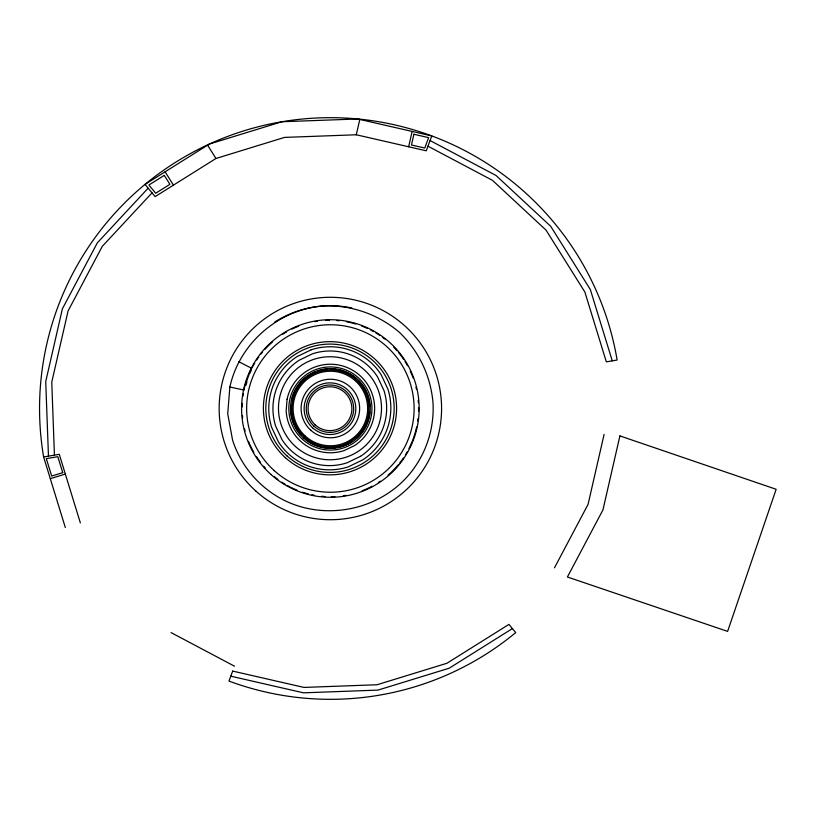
<?xml version="1.0" encoding="UTF-8"?>
<svg xmlns="http://www.w3.org/2000/svg" width="817" height="817" viewBox="0 0 817 817"><rect width="100%" height="100%" fill="white"/><g stroke="black" fill="none" stroke-linecap="round" stroke-linejoin="round"><path stroke-width="1.23" d="M229.853 387.023L227.718 413.77L232.579 440.159A102.789 102.789 0 0 0 283.611 500.035C324.196 520.48 376.065 510.931 406.692 477.363A102.789 102.789 0 0 0 433.03 403.23C430.855 376.188 418.845 350.932 399.237 332.182C378.577 314.596 352.229 305.241 325.105 305.844C279.731 308.428 239.595 342.64 229.853 387.023L244.12 390.066L243.578 389.883M356.283 134.774L426.249 150.808L431.784 135.928L357.785 118.976L281.916 121.743L209.346 144.058L145.028 184.397L155.138 196.621L215.954 158.488L284.551 137.399L356.283 134.774L359.797 119.435M408.633 146.774L412.146 131.435M604.1 434.409L588.066 504.375L554.477 567.805M243.548 389.954L251.309 368.11M245.743 385.501L246.959 382.08M250.206 372.94L251.422 369.519M148.153 188.176L97.335 242.843L62.398 308.806L45.732 381.559L48.458 456.152M152.023 192.853L102.278 246.356L68.087 310.92L51.767 382.131L54.433 455.14M512.392 628.579L449.227 668.194L377.965 690.11L303.464 692.826L230.792 676.18M360.573 456.305L347.143 462.769A56.383 56.383 0 0 1 281.977 439.617L275.646 426.117A57.803 57.803 0 0 1 299.032 360.297L312.451 353.822A56.383 56.383 0 0 1 377.617 376.974L383.949 390.475A57.803 57.803 0 0 1 360.563 456.295M50.297 478.68L65.34 474.054M65.329 527.547L43.618 456.969L59.273 454.323L80.362 522.921M238.84 361.737L251.83 368.375M430.069 140.544L496.021 175.481L550.689 226.289L590.334 289.524L612.27 360.859M427.965 146.192L492.528 180.383L546.042 230.128L584.86 292.026L606.337 361.86L617.131 360.031A290.821 290.821 0 0 0 281.916 121.743A290.821 290.821 0 0 0 43.618 456.969M171.07 632.603L234.499 666.192M207.589 145.16L215.954 158.488M165.095 171.815L173.449 185.142M274.481 322.235A102.789 102.789 0 0 1 351.851 307.978M417.998 418.549A88.205 88.205 0 0 1 417.691 420.969M416.629 426.934A88.205 88.205 0 0 1 408.919 448.625M407.213 451.811A88.205 88.205 0 0 1 405.355 454.957M403.353 458.031A88.205 88.205 0 0 1 399.758 462.963M398.226 464.853A88.205 88.205 0 0 1 388.055 475.228M380.344 481.182A88.205 88.205 0 0 1 378.332 482.52M372.082 486.217A88.205 88.205 0 0 1 362.105 490.803M345.754 495.347A88.205 88.205 0 0 1 343.344 495.745M334.899 496.583A88.205 88.205 0 0 1 331.283 496.695M325.186 496.552A88.205 88.205 0 0 1 321.541 496.256M314.31 495.225A88.205 88.205 0 0 1 311.951 494.755M308.418 493.928A88.205 88.205 0 0 1 302.576 492.212M296.857 490.088A88.205 88.205 0 0 1 291.322 487.586M290.249 487.044A88.205 88.205 0 0 1 287.063 485.329M284.959 484.113A88.205 88.205 0 0 1 281.865 482.163M277.851 479.365A88.205 88.205 0 0 1 274.022 476.352M265.27 467.998A88.205 88.205 0 0 1 263.646 466.18M260.552 462.391A88.205 88.205 0 0 1 256.354 456.458M253.832 452.332A88.205 88.205 0 0 1 248.521 441.354M245.1 431.029A88.205 88.205 0 0 1 244.508 428.67M242.669 417.844A88.205 88.205 0 0 1 242.445 415.434M242.189 406.978A88.205 88.205 0 0 1 242.322 403.312M243.058 396.031A88.205 88.205 0 0 1 243.435 393.631M252.382 367.303A88.205 88.205 0 0 1 254.761 363.085M256.712 359.991A88.205 88.205 0 0 1 258.795 356.968M260.991 354.037A88.205 88.205 0 0 1 262.523 352.147M264.892 349.41A88.205 88.205 0 0 1 272.694 341.772M282.416 334.48A88.205 88.205 0 0 1 286.542 331.957M291.935 329.118A88.205 88.205 0 0 1 298.654 326.197M314.994 321.653A88.205 88.205 0 0 1 317.404 321.255M325.85 320.417A88.205 88.205 0 0 1 329.476 320.305M336.778 320.53A88.205 88.205 0 0 1 339.218 320.744M346.439 321.775A88.205 88.205 0 0 1 348.808 322.245M349.982 322.501A88.205 88.205 0 0 1 355.844 324.053M361.625 326.024A88.205 88.205 0 0 1 367.242 328.373M370.499 329.956A88.205 88.205 0 0 1 373.696 331.671M375.789 332.887A88.205 88.205 0 0 1 379.905 335.521M382.897 337.635A88.205 88.205 0 0 1 384.838 339.116M393.814 347.225A88.205 88.205 0 0 1 397.103 350.82M398.676 352.699A88.205 88.205 0 0 1 403.741 359.531M405.048 361.553A88.205 88.205 0 0 1 407.509 365.73M410.287 371.163A88.205 88.205 0 0 1 413.106 377.914M415.955 387.146A88.205 88.205 0 0 1 416.517 389.525M418.202 400.361A88.205 88.205 0 0 1 418.396 402.771M418.57 407.591A88.205 88.205 0 0 1 418.539 411.247M369.703 412.217A39.502 39.502 0 0 1 369.008 416.752M368.753 417.865A39.502 39.502 0 0 1 356.437 438.188M351.851 441.65A39.502 39.502 0 0 1 338.105 447.236M335.828 447.624A39.502 39.502 0 0 1 332.396 447.951M330.119 448.002A39.502 39.502 0 0 1 324.369 447.542M321.01 446.879A39.502 39.502 0 0 1 313.432 444.182M312.4 443.682A39.502 39.502 0 0 1 305.65 439.311M300.687 434.562A39.502 39.502 0 0 1 290.954 405.937M291.74 400.248A39.502 39.502 0 0 1 307.948 375.983M308.897 375.35A39.502 39.502 0 0 1 314.984 372.123M318.211 370.918A39.502 39.502 0 0 1 322.654 369.764M324.931 369.376A39.502 39.502 0 0 1 327.208 369.121M330.64 368.998A39.502 39.502 0 0 1 336.379 369.458M338.626 369.866A39.502 39.502 0 0 1 347.327 372.818M348.348 373.318A39.502 39.502 0 0 1 355.977 378.424M358.489 380.753A39.502 39.502 0 0 1 362.891 386.073M363.524 387.023A39.502 39.502 0 0 1 369.825 406.478M287.084 399.247L286.164 410.767A44.271 44.271 0 0 0 344.008 450.616L354.445 445.653A44.271 44.271 0 0 0 355.487 372.041A44.271 44.271 0 0 0 287.084 399.247M413.923 134.264L411.462 144.997L424.758 148.04L428.629 137.634L413.923 134.264M619.899 435.9L602.946 509.91L567.407 576.996L727.61 631.388L776.15 489.281L619.899 435.9M232.682 671.084L228.974 681.072A290.821 290.821 0 0 0 515.721 632.603L508.93 624.392L446.97 663.251L377.066 684.748L303.975 687.424L232.682 671.084M164.278 175.369L148.888 185.02L155.69 193.241L169.905 184.325L164.278 175.369M311.175 349.809L296.765 356.763A62.051 62.051 0 0 0 271.683 427.424L278.464 441.915A60.529 60.529 0 0 0 348.42 466.793L362.83 459.838A62.051 62.051 0 0 0 387.922 389.168L381.13 374.676A60.529 60.529 0 0 0 311.175 349.799M62.725 472.665L51.685 476.066L46.324 458.633L57.813 456.693L62.725 472.665M255.874 491.068A111.204 111.204 0 0 0 439.127 431.733A111.204 111.204 0 0 0 296.122 302.698A111.204 111.204 0 0 0 255.874 491.068M270.897 474.422A88.787 88.787 0 0 0 417.201 427.046A88.787 88.787 0 0 0 303.025 324.032A88.787 88.787 0 0 0 270.897 474.422M274.277 470.663A83.732 83.732 0 0 0 412.258 425.994A83.732 83.732 0 0 0 304.588 328.832A83.732 83.732 0 0 0 274.277 470.663M287.002 455.906A64.175 64.175 0 0 0 392.742 421.664A64.175 64.175 0 0 0 310.225 347.205A64.175 64.175 0 0 0 287.002 455.906M285.368 457.704A66.606 66.606 0 0 0 395.122 422.175A66.606 66.606 0 0 0 309.469 344.897A66.606 66.606 0 0 0 285.368 457.704M295.478 446.511A51.522 51.522 0 0 0 380.375 419.019A51.522 51.522 0 0 0 314.116 359.245A51.522 51.522 0 0 0 295.478 446.511M302.535 439.362A41.565 41.565 0 0 0 371.02 417.181A41.565 41.565 0 0 0 317.578 368.957A41.565 41.565 0 0 0 302.535 439.362M303.658 438.116A39.89 39.89 0 0 0 369.386 416.833A39.89 39.89 0 0 0 318.089 370.55A39.89 39.89 0 0 0 303.658 438.116M304.557 437.105A38.532 38.532 0 0 0 368.058 416.547A38.532 38.532 0 0 0 318.507 371.837A38.532 38.532 0 0 0 304.557 437.105M305.405 436.176A37.276 37.276 0 0 0 366.823 416.292A37.276 37.276 0 0 0 318.896 373.042A37.276 37.276 0 0 0 305.405 436.176M310.766 430.222A29.259 29.259 0 0 0 358.99 414.617A29.259 29.259 0 0 0 321.357 380.661A29.259 29.259 0 0 0 310.766 430.222M312.666 427.883A25.838 25.838 0 0 0 355.232 414.096A25.838 25.838 0 0 0 322.01 384.123A25.838 25.838 0 0 0 312.666 427.883M314.096 426.3A23.703 23.703 0 0 0 353.148 413.647A23.703 23.703 0 0 0 322.664 386.155A23.703 23.703 0 0 0 314.096 426.3M315.291 424.963A21.906 21.906 0 0 0 351.392 413.279A21.906 21.906 0 0 0 323.215 387.85A21.906 21.906 0 0 0 315.291 424.963"/></g></svg>
